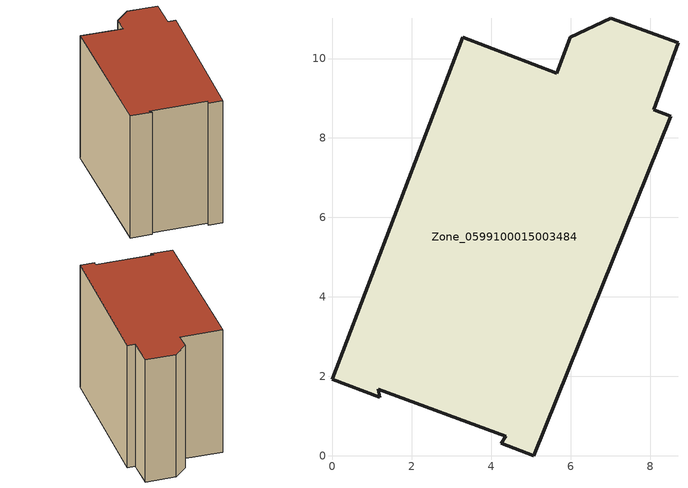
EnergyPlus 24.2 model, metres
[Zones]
Zone_0599100015003484
 floor ground (C_G): 5.98,10.54 7,11.02 8.7,10.4 8.08,8.71 8.52,8.54 5.06,0 4.25,0.31 4.36,0.49 1.15,1.68 1.19,1.48 0,1.93 3.28,10.54 5.65,9.63 z0.86
 wall outside (C_F): 8.08,8.71 8.7,10.4 7,11.02 5.98,10.54 5.65,9.63 3.28,10.54 0,1.93 1.19,1.48 1.15,1.68 4.36,0.49 4.25,0.31 5.06,0 8.52,8.54 8.08,8.71 z0.86:8.78
 roof outside (C_R): 4.25,0.31 5.06,0 8.52,8.54 8.08,8.71 8.7,10.4 7,11.02 5.98,10.54 5.65,9.63 3.28,10.54 0,1.93 1.19,1.48 1.15,1.68 4.36,0.49 z8.78
[BUILDING]
Pand.0599100015003484: North Axis=0; Terrain=City; Loads Convergence Tolerance Value=0.04; Temperature Convergence Tolerance Value=0.4; Solar Distribution=FullExterior; Maximum Number of Warmup Days=25; Minimum Number of Warmup Days=1
[Site:Location]
Rotterdam.The.Hague.AP_ZH_NLD Design_Conditions: Latitude=51.96; Longitude=4.45; Time Zone=1; Elevation=-4.5
[SITE:GROUNDTEMPERATURE:BUILDINGSURFACE]
18, 18, 18, 18, 18, 18, 18, 18, 18, 18, 18, 18
[MATERIAL] Thermal Absorptance=0.9; Solar Absorptance=0.7; Visible Absorptance=0.7
Name | Roughness | Thickness | Conductivity | Density | Specific Heat
G.TI.1965-1974 | MediumSmooth | 0.15 | 0.882353 | 540 | 1210
F.TI.1965-1974 | Rough | 0.3 | 0.697674 | 1920 | 840
R.TI.1965-1974 | MediumRough | 0.2 | 0.232558 | 1500 | 1000
[CONSTRUCTION]
C_G: G.TI.1965-1974
C_F: F.TI.1965-1974
C_R: R.TI.1965-1974
[ZONE]
Zone_0599100015003484: Type=1; Multiplier=1; Ceiling Height=Autocalculate; Volume=Autocalculate; Floor Area=autocalculate; Part of Total Floor Area=Yes
[ZONEINFILTRATION:DESIGNFLOWRATE]
Infil_Zone_0599100015003484: Zone or ZoneList or Space or SpaceList=Zone_0599100015003484; Schedule=AlwaysOn; Design Flow Rate Calculation Method=Flow/Area; Flow Rate per Floor Area=0.003; Constant Term Coefficient=1; Temperature Term Coefficient=0; Velocity Term Coefficient=0; Velocity Squared Term Coefficient=0
[HVACTEMPLATE:ZONE:IDEALLOADSAIRSYSTEM]
Zone_0599100015003484: Maximum Heating Supply Air Temperature=50; Minimum Cooling Supply Air Temperature=13; Maximum Heating Supply Air Humidity Ratio=0.0156; Minimum Cooling Supply Air Humidity Ratio=0.0077; Heating Limit=NoLimit; Cooling Limit=NoLimit; Dehumidification Control Type=ConstantSensibleHeatRatio; Cooling Sensible Heat Ratio=0.7; Dehumidification Setpoint=60; Humidification Control Type=None; Humidification Setpoint=30; Outdoor Air Method=None; Outdoor Air Flow Rate per Person=0.00944; Outdoor Air Flow Rate per Zone Floor Area=0; Outdoor Air Flow Rate per Zone=0; Demand Controlled Ventilation Type=None; Outdoor Air Economizer Type=NoEconomizer; Heat Recovery Type=None; Sensible Heat Recovery Effectiveness=0.7; Latent Heat Recovery Effectiveness=0.65
[ZONECONTROL:THERMOSTAT]
ThermostatControl_Zone_0599100015003484: Zone or ZoneList=Zone_0599100015003484; Control Type Schedule=DualSetpointControlType; Control 1=Thermostat_Zone_0599100015003484; Temperature Difference Between Cutout And Setpoint=0
[THERMOSTATSETPOINT:DUALSETPOINT]
Thermostat_Zone_0599100015003484: Heating Setpoint Temperature Schedule=HeatingSetpoint_Zone_0599100015003484; Cooling Setpoint Temperature Schedule=CoolingSetpoint_Zone_0599100015003484
[SCHEDULE:COMPACT]
HeatingSetpoint_Zone_0599100015003484: Through: 12/31, For: AllDays, Until: 24:00, 21
CoolingSetpoint_Zone_0599100015003484: Through: 12/31, For: AllDays, Until: 24:00, 24
DualSetpointControlType: Through: 12/31, For: AllDays, Until: 24:00, 4
AlwaysOn: Through: 12/31, For: AllDays, Until: 24:00, 1
